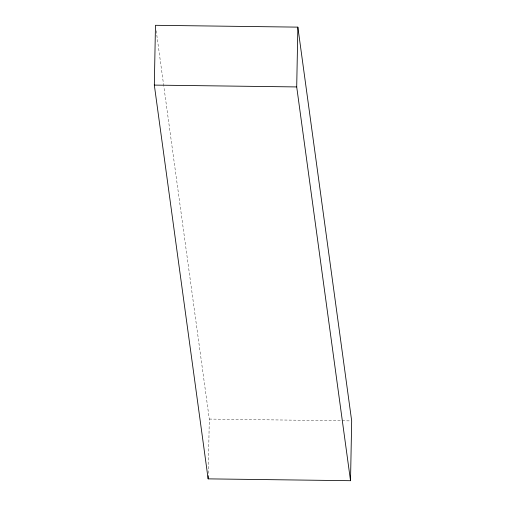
<?xml version="1.0" encoding="UTF-8"?>
<svg xmlns="http://www.w3.org/2000/svg" width="506" height="506" viewBox="0 0 506 506"><rect width="100%" height="100%" fill="white"/><g stroke="black" fill="none" stroke-linecap="round" stroke-linejoin="round"><path stroke-width="0.38" stroke-dasharray="2.53 1.9" d="M208.251 473.357L209.294 419.069L163.817 86.362M209.294 419.069L341.449 420.771M342.233 420.783L350.101 420.884M156.221 30.777L163.71 85.577"/><path stroke-width="0.76" d="M154.324 85.097L155.475 25.3L297.857 27.134L351.676 420.903L350.525 480.7L208.143 478.866L154.324 85.097L296.706 86.931L350.525 480.7M208.143 478.866L208.206 475.716M296.706 86.931L297.857 27.134"/></g></svg>
